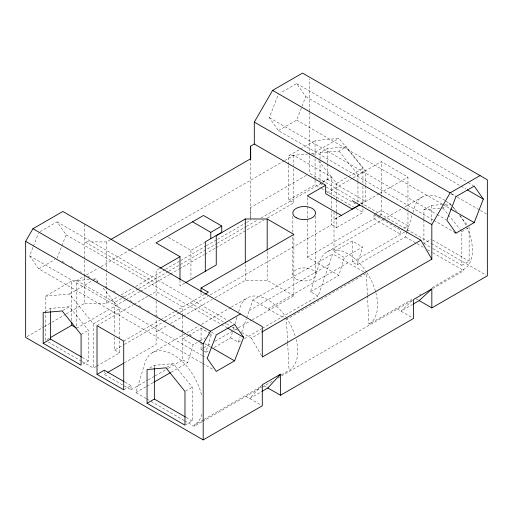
<?xml version="1.0" encoding="UTF-8"?>
<svg xmlns="http://www.w3.org/2000/svg" width="513" height="513" viewBox="0 0 513 513"><rect width="100%" height="100%" fill="white"/><g stroke="black" fill="none" stroke-linecap="round" stroke-linejoin="round"><path stroke-width="0.38" stroke-dasharray="2.56 1.92" d="M89.377 279.438L71.756 281.034L45.49 296.2L45.49 340.433L49.639 338.035M71.756 320.529L71.756 281.034M66.196 313.994L84.754 303.279L84.754 276.982M84.754 276.18L84.754 224.104M96.136 366.481L93.366 368.071L93.366 323.844L69.428 294.013L45.49 296.2M84.754 303.279L106.64 303.279L106.64 272.198M106.64 271.403L106.64 241.912L110.103 239.911M96.822 366.077L119.632 352.912L119.632 339.484M119.632 338.695L119.632 308.679L102.677 287.562M168.309 368.276L182.82 359.902L182.82 333.258M182.82 332.462L182.82 316.521M182.82 315.719L182.82 306.954L156.119 291.538L148.558 295.905M250.645 219.346L250.645 160.364M293.776 168.777L293.776 202.84L288.793 199.961L288.793 165.212M288.793 164.423L288.793 155.734L299.849 149.347M252.319 319.772L293.885 295.777L293.885 235.204M334.014 212.004L334.014 251.543L352.303 240.995L362.64 246.965L344.351 257.52L338.862 275.41L307.313 257.193L307.313 218.936M307.313 218.14L307.313 197.415M309.807 155.811L309.807 173.349L430.728 243.213M309.807 155.016L309.807 112.77M309.807 111.186L309.807 78.88M315.059 179.268L315.059 158.735M315.059 155.574L315.059 140.568L338.997 138.382L362.935 168.213L362.935 184.795M320.041 181.102L320.041 159.864M320.041 159.075L320.041 152.778L327.332 148.571L346.288 146.878L365.243 170.457L365.243 184.616M322.696 181.929L327.332 179.255L327.332 163.519M327.332 162.73L327.332 148.571M210.317 294.802L331.687 224.726L331.687 211.26M331.687 208.092L331.687 177.197L318.22 160.389M331.687 224.726L336.669 227.605L336.669 212.6M336.669 211.811L336.669 199.961M336.669 199.172L336.669 183.372L331.687 177.197L293.776 155.304L288.793 155.734M407.072 231.632L405.43 236.98L357.151 264.855L352.303 262.06L352.303 240.995M362.935 206.912L362.935 185.584M432.882 248.613L461.835 265.33L461.835 231.575L460.334 229.709M461.835 265.33L469.126 261.117L469.126 227.362L467.625 225.502M146.16 398.556L135.868 392.612L144.769 363.589A41.79 24.124 60 0 1 173.311 354.778A41.79 24.124 60 0 1 201.853 396.549M171.092 372.271L187.675 362.704L193.157 344.807L197.216 342.466M203.834 350.969L205.912 352.168L211.401 334.277L201.058 328.307L189.573 334.938M214.178 347.397L230.715 337.849L232.351 332.507M233.293 329.449L234.697 324.87M234.928 324.101L237.038 317.233M238.68 311.885L239.616 308.826A41.79 24.124 60 0 1 285.703 316.81M363.602 271.749L332.713 253.909L318.124 296.097L310.577 291.743L319.484 262.72A41.79 24.124 60 0 1 366.449 271.993M357.151 264.855L362.64 246.965M407.303 230.869L412.696 213.299M412.927 212.536L414.331 207.957A41.79 24.124 60 0 1 445.444 200.756M230.715 337.849L238.256 342.209L240.084 336.932M241.649 332.411L246.336 318.849M246.599 318.092L252.845 300.022L332.713 253.909M201.75 362.954L38.77 268.863L29.664 255.878L33.089 247.061M33.371 246.323L38.507 233.107M57.014 258.347L61.579 246.593M61.861 245.862L66.145 234.845L57.033 221.853L40.142 231.594M433.087 219.904L278.431 130.616L269.319 117.631L278.444 94.129M278.431 130.616L296.668 120.093L305.799 96.585L296.681 83.606L280.47 92.956M261.765 385.295L249.658 398.492L261.091 391.887M412.446 300.535L400.954 311.141L412.439 304.51M404.648 231.998L352.303 262.06M405.302 231.613L407.944 230.081L407.976 212.292M341.305 215.447L334.021 219.667L340.113 216.153M38.77 268.863L54.987 259.514M300.541 148.95L315.059 140.568M125.281 300.124L76.738 328.147L76.738 280.611L85.754 275.41M86.447 275.006L98.233 268.203M101.01 266.6L130.129 249.786M130.828 249.389L284.067 160.909M284.76 160.511L293.776 155.304L307.992 153.99M69.428 294.013L92.237 280.848M92.93 280.444L95.694 278.854L98.188 281.964M311.154 153.695L312.731 153.547L338.997 138.382M45.163 311.481L50.466 308.416L69.428 306.723L88.396 330.295L88.396 360.979L81.753 364.814M62.798 310.551L69.428 306.723M320.041 152.778L338.997 151.085L346.288 146.878M27.029 336.611L43.522 327.089M44.208 326.691L65.51 314.392M306.37 175.331L250.645 207.508L250.645 217.775M159.53 268.504L156.119 270.473L156.119 298.374M168.373 237.333L190.945 250.37L204.706 242.425M106.64 303.279L118.413 296.488M121.177 294.885L132.95 288.094M135.721 286.491L164.795 269.703M165.487 269.306L180.025 260.912M180.717 260.514L205.642 246.125M206.335 245.721L216.723 239.725M217.416 239.327L245.798 222.943M246.49 222.539L250.645 220.141M288.793 199.961L315.059 184.795L320.612 188.002M76.738 280.611L114.649 302.497L121.587 298.495M124.358 296.892L138.228 288.89M138.92 288.486L168.046 271.672M168.739 271.274L216.582 243.649M217.275 243.252L245.708 226.836M246.4 226.438L257.494 220.032M260.957 218.031L321.978 182.801M322.671 182.397L331.687 177.197M125.974 299.72L139.837 291.711M140.53 291.313L169.656 274.5M170.348 274.102L178.671 269.293M179.364 268.895L204.328 254.48M205.02 254.082L215.422 248.08M216.114 247.676L263.958 220.051M267.427 218.051L293.776 202.84M93.366 323.844L119.632 308.679M336.669 183.372L347.731 176.991M348.423 176.594L362.935 168.213M81.086 334.514L88.396 330.295M357.952 180.961L357.952 174.67L365.243 170.457M97.015 325.659L133.438 304.632M134.124 304.235L147.872 296.296M184.789 283.144L180.005 285.908L179.999 280.38M360.607 203.821L365.243 201.141L365.243 185.405M123.716 341.074L160.139 320.048M160.826 319.65L174.574 311.712M175.26 311.314L204.373 294.507M114.649 337.355L114.649 350.033L123.665 344.832M124.358 344.428L164.564 321.215M165.257 320.817L179.12 312.808M179.813 312.411L207.547 296.399M156.119 331.847L167.719 325.152M170.451 323.575L182.75 316.47M183.436 316.072L212.305 299.406M215.056 297.822L245.291 280.361L267.183 280.361L293.885 295.777M336.669 227.605L362.935 212.44L362.935 207.701M374.67 214.248L381.306 210.413L407.989 225.88L401.358 229.709M104.312 370.181L104.312 374.394L106.383 373.201M124.345 362.832L156.119 344.486L156.119 318.297M307.313 257.193L379.312 215.774M152.412 352.707L186.341 333.123M187.033 332.725L198.8 325.928M201.571 324.331L230.651 307.543M231.337 307.14L247.266 297.95M327.127 251.838L382.518 219.859M383.211 219.461L401.903 208.669M404.674 207.066L421.981 197.075M188.899 335.329L182.82 338.837L193.157 344.807M149.713 368.001L154.355 365.32L173.311 363.627L192.266 387.206L192.266 420.961L185.635 424.79M249.203 310.557L329.07 264.445M423.918 219.102L423.918 209.682L431.215 205.476L443.848 204.347M199.916 340.908L205.322 337.791M209.375 335.451L211.401 334.277M123.716 389.809L131.014 385.596L131.014 389.809L104.312 374.394M166.68 367.455L173.311 363.627M268.158 308.864L348.026 262.752M423.918 209.682L442.879 207.989L450.17 203.783L451.664 205.642M131.014 389.809L147.59 380.242M148.283 379.838L154.496 376.253M155.189 375.849L167.623 368.674M201.058 342.351L201.058 349.372L203.135 348.167M203.828 347.769L211.446 343.37M214.915 341.369L233.614 330.571M234.306 330.173L237.769 328.173M238.462 327.775L251.626 320.176M135.868 392.612L146.224 386.629M146.917 386.231L153.137 382.64M205.912 352.168L209.355 350.18M310.577 291.743L338.862 275.41M238.256 342.209L241.7 340.222M244.457 338.631L261.668 328.692M262.355 328.294L318.124 296.097M241.719 332.533L251.351 338.093L261.04 332.501M423.918 219.891L423.918 243.438L431.215 239.231M185.635 391.034L192.266 387.206M461.835 231.575L469.126 227.362M201.801 421.904L194.203 426.29L194.203 425.091L203.206 419.89M203.898 419.493L261.361 386.315M281.438 374.727L289.05 370.328A41.79 24.124 60 0 0 296.187 339.529M367.462 295.802L368.918 324.216L412.067 299.31M419.647 294.93L421.026 294.135M432.055 287.767L463.771 269.453A41.79 24.124 60 0 0 467.298 228.15M202.494 421.506L261.463 387.462M262.13 387.078L272.448 381.121M277.982 377.921L280.752 376.324M281.445 375.926L412.17 300.451M432.773 288.556L463.771 270.659L463.771 269.453M327.044 192.869L352.457 178.267M353.143 177.87L381.306 161.685L407.944 177.132L407.976 211.497M361.235 203.982L379.094 193.715M379.78 193.318L407.944 177.132M379.979 215.396L381.306 214.626L381.306 161.685M93.328 279.072L95.694 278.854M444.643 204.277L450.17 203.783M106.64 241.912L84.754 241.912L156.119 283.112M264.15 385.911L267.818 388.008M296.681 83.606L467.285 182.102M467.984 182.5L473.531 185.706M305.799 96.585L460.45 185.873M461.142 186.277L465.996 189.079M451.286 193.657L456.833 196.857M457.525 197.261L479.719 210.074M480.412 210.471L487.35 214.479M451.126 193.824L455.287 196.229M296.668 120.093L442.309 204.174M443.001 204.578L449.939 208.579M269.319 117.631L436.454 214.126M437.147 214.53L446.163 219.731M433.78 220.301L453.89 231.914M327.332 179.255L365.243 201.141M432.594 240.026L469.126 261.117M431.42 243.611L485.971 275.051M320.041 183.462L323.485 185.45M326.242 187.046L357.266 204.95M423.918 243.438L432.19 248.215M321.305 188.406L355.304 208.034M355.996 208.432L362.935 212.44M405.43 236.98L416.415 243.316M417.101 243.713L423.962 247.676M427.393 249.658L432.196 252.434M432.882 252.826L463.771 270.659M416.158 298.855L418.589 300.259M334.014 251.543L344.351 257.52M397.306 309.031L412.26 317.662M252.845 300.022L285.773 319.035M57.033 221.853L226.945 319.952M229.721 321.555L233.883 323.953M190.111 302.741L225.893 323.395M226.579 323.793L231.395 326.576M232.081 326.973L237.59 330.148M66.145 234.845L227.041 327.736M211.478 332.071L215.64 334.47M61.868 261.149L64.638 262.752M70.884 266.356L72.961 267.555M79.9 271.563L81.285 272.358M87.524 275.962L90.301 277.565M96.54 281.169L97.932 281.97M105.556 286.376L106.948 287.177M113.187 290.781L115.964 292.378M122.203 295.982L123.588 296.783M129.834 300.387L132.604 301.99M138.85 305.594L141.62 307.197M147.866 310.801L149.251 311.603M155.49 315.206L158.267 316.803M164.506 320.407L165.891 321.209M172.83 325.216L174.907 326.415M181.153 330.019L183.923 331.622M189.477 334.822L191.554 336.021M198.493 340.029L201.263 341.632M204.732 343.633L210.279 346.833M201.058 349.372L203.135 350.571M29.664 255.878L201.654 355.176M202.346 355.573L206.508 357.978M202.443 363.358L213.536 369.764M182.82 359.902L187.675 362.704M246.009 396.382L261.63 405.398M114.649 350.033L119.632 352.912M82.195 357.401L88.396 360.979M124.851 382.044L131.014 385.596M186.059 417.377L192.266 420.961M48.267 342.036L81.573 361.261M82.266 361.665L93.366 368.071M146.846 398.954L150.277 400.935M150.963 401.326L183.911 420.352M184.597 420.743L194.203 426.29M452.165 206.264L455.659 210.606M459.648 215.569L467.131 224.88M442.879 207.989L447.862 214.197M448.362 214.819L459.834 229.093M338.997 151.085L357.952 174.67M312.731 153.547L314.225 155.413M251.351 338.093L262.29 357.048M367.423 295.013L366.314 273.314L286.446 319.426L287.639 342.703M287.678 343.492L289.05 370.328M50.466 308.416L50.466 310.775M431.215 205.476L431.215 223.527M357.952 181.749L357.952 202.988M315.533 216.236L315.533 274.423M315.059 180.057L315.059 184.795M293.776 155.304L293.776 165.603M292.833 216.262L292.833 232.998M292.833 236.98L292.833 274.442M267.183 251.665L267.183 280.361M245.291 264.419L245.291 280.361M201.058 292.59L201.058 296.424M201.058 328.307L201.058 341.568M190.945 250.37L190.945 278.014M156.119 301.022L156.119 315.245M154.355 365.32L154.355 368.456M114.649 302.497L114.649 334.187M366.878 272.647A41.79 24.124 60 0 1 375.657 291.884M375.862 292.654A41.79 24.124 60 0 1 368.918 324.216M201.853 414.209A41.79 24.124 60 0 1 194.203 425.091M286.145 317.457A41.79 24.124 60 0 1 295.341 336.457M446.092 201.205A41.79 24.124 60 0 1 452.787 206.848M453.351 207.406A41.79 24.124 60 0 1 457.134 211.612M459.969 215.306A41.79 24.124 60 0 1 466.977 227.445M374.009 214.626L374.003 218.839L400.685 234.3L400.698 230.093L374.009 214.626M296.168 279.072A11.35 6.554 0 0 0 315.149 276.116A11.35 6.554 0 0 0 301.227 268.107A11.35 6.554 0 0 0 296.168 279.072"/><path stroke-width="0.77" d="M250.645 159.684L250.645 146.134L254.294 144.025L254.294 122.094L272.602 90.378L302.516 73.096L487.35 179.806L487.35 275.847L431.831 307.903L419.198 300.605L413.119 304.119M261.765 391.502L267.818 388.008L280.534 395.254L280.534 374.195L262.29 384.724L262.29 405.783L203.193 439.904L25.65 337.407L25.65 241.36L32.947 228.727L62.862 211.471L262.29 326.608L262.29 357.048L431.831 259.168L431.831 224.591L450.138 192.875L480.053 175.593M431.831 307.903L431.831 288.947L413.593 299.477L413.593 318.432L280.534 395.254M234.55 360.851L243.681 337.342L234.576 324.357L216.332 334.874L207.201 358.375L216.313 371.367L234.55 360.851L210.971 347.237M474.211 222.591L483.336 199.089L474.224 186.104L455.98 196.626L446.855 220.135L455.974 233.114L474.211 222.591L450.632 208.977M203.193 439.904L203.193 343.864L210.484 331.231L240.398 313.975M267.818 388.008L280.534 374.195M419.198 300.605L431.831 288.947M110.795 239.513L250.645 158.773L250.645 146.134M192.535 221.802L210.779 232.331L221.725 226.015L221.725 232.331L205.309 241.809L205.309 271.3M160.21 268.113L179.999 256.686L179.999 279.591M216.396 235.672L245.291 218.987L267.183 218.987L293.885 234.403L201.058 287.998L201.058 291.826M50.332 337.637L71.756 325.268L76.116 327.788M43.182 343.306L81.086 365.198L81.086 334.514L62.131 310.936L43.175 312.629L43.182 343.306L50.492 339.087L81.503 356.997M185.475 282.753L216.255 264.977L216.249 235.493M204.976 294.161L208.355 292.211L201.058 287.998M340.792 215.761L359.607 204.892L352.303 209.112L325.665 193.664L325.665 185.238L254.294 144.025M97.015 374.394L123.716 389.809L123.716 341.074L97.015 325.659L97.015 374.394L104.312 370.181L124.165 381.646M107.762 372.4L123.652 363.23M153.823 382.243L170.406 372.675M261.726 332.103L420.891 240.212L431.831 259.168M147.058 403.289L184.969 425.174L184.969 391.419L166.013 367.834L147.058 369.527L147.058 403.289L154.355 399.076L185.373 416.979M325.665 185.238L307.313 195.825L341.305 215.447M467.388 189.881L483.336 199.089M272.602 90.378L450.138 192.875M454.582 232.312L455.974 233.114M254.294 122.094L431.831 224.591M352.303 200.686L420.891 240.212M221.725 226.015L203.481 215.486L156.061 242.867L179.999 256.686M227.734 328.134L243.681 337.342M32.947 228.727L210.484 331.231M25.65 241.36L203.193 343.864M50.466 311.564L50.492 339.087M267.183 218.987L267.183 250.075M245.291 218.987L245.291 262.829M210.779 232.331L210.779 238.654M154.355 368.456L154.355 399.076M71.756 322.106L71.756 325.268M296.168 217.704A11.35 6.554 0 0 0 315.149 214.748A11.35 6.554 0 0 0 301.227 206.733A11.35 6.554 0 0 0 296.168 217.704"/></g></svg>
